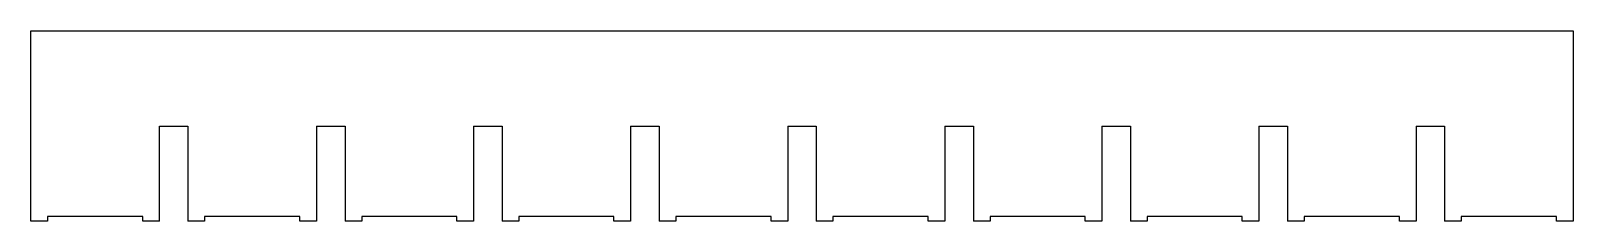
# Model space of a CAD drawing. Extents: x 5 to 167, y 0 to 20.
import ezdxf

# ---------------------------------------------------------------- set-up
doc = ezdxf.new("R2010")
doc.units = 0
doc.layers.add('Pad002', color=7, linetype='CONTINUOUS')

msp = doc.modelspace()

# ---------------------------------------------------------------- linework, layer by layer
at = {"layer": 'Pad002'}
for p, q in [((5, 20), (5, 20, 3)), ((5, 0), (5, 20)), ((5, 0, 3), (5, 20, 3)), ((5, 20), (5, 20, 3)), ((5, 20), (167, 20)), ((5, 20, 3), (167, 20, 3)), ((5, 0), (5, 20)), ((5, 20), (167, 20)), ((5, 0, 3), (5, 20, 3)), ((5, 20, 3), (167, 20, 3)), ((167, 20), (167, 20, 3)), ((167, 20), (167, 20, 3)), ((167, 20), (167, 0)), ((167, 20, 3), (167, 0, 3)), ((167, 20), (167, 0)), ((167, 20, 3), (167, 0, 3)), ((18.5, 10), (18.5, 10, 3)), ((18.5, 10), (21.5, 10)), ((18.5, 10, 3), (21.5, 10, 3)), ((18.5, 10), (18.5, 10, 3)), ((18.5, 0), (18.5, 10)), ((18.5, 0, 3), (18.5, 10, 3)), ((18.5, 10), (21.5, 10)), ((18.5, 0), (18.5, 10)), ((18.5, 10, 3), (21.5, 10, 3)), ((18.5, 0, 3), (18.5, 10, 3)), ((21.5, 10), (21.5, 10, 3)), ((21.5, 10), (21.5, 0)), ((21.5, 10, 3), (21.5, 0, 3)), ((21.5, 10), (21.5, 10, 3)), ((21.5, 10), (21.5, 0)), ((21.5, 10, 3), (21.5, 0, 3)), ((35, 10), (35, 10, 3)), ((35, 10), (38, 10)), ((35, 10, 3), (38, 10, 3)), ((35, 10), (35, 10, 3)), ((35, 10), (35, 0)), ((35, 10, 3), (35, 0, 3)), ((35, 10), (38, 10)), ((35, 10), (35, 0)), ((35, 10, 3), (38, 10, 3)), ((35, 10, 3), (35, 0, 3)), ((38, 10), (38, 10, 3)), ((38, 10), (38, 0)), ((38, 10, 3), (38, 0, 3)), ((38, 10), (38, 10, 3)), ((38, 10), (38, 0)), ((38, 10, 3), (38, 0, 3)), ((51.5, 10), (51.5, 10, 3)), ((51.5, 10), (54.5, 10)), ((51.5, 10, 3), (54.5, 10, 3)), ((51.5, 10), (51.5, 10, 3)), ((51.5, 10), (51.5, 0)), ((51.5, 10, 3), (51.5, 0, 3)), ((51.5, 10), (54.5, 10)), ((51.5, 10), (51.5, 0)), ((51.5, 10, 3), (54.5, 10, 3)), ((51.5, 10, 3), (51.5, 0, 3)), ((54.5, 10), (54.5, 10, 3)), ((54.5, 10), (54.5, 0)), ((54.5, 10, 3), (54.5, 0, 3)), ((54.5, 10), (54.5, 10, 3)), ((54.5, 10), (54.5, 0)), ((54.5, 10, 3), (54.5, 0, 3)), ((68, 10), (68, 10, 3)), ((68, 10), (71, 10)), ((68, 10, 3), (71, 10, 3)), ((68, 10), (68, 10, 3)), ((68, 10), (68, 0)), ((68, 10, 3), (68, 0, 3)), ((68, 10), (71, 10)), ((68, 10), (68, 0)), ((68, 10, 3), (71, 10, 3)), ((68, 10, 3), (68, 0, 3)), ((71, 10), (71, 10, 3)), ((71, 10), (71, 0)), ((71, 10, 3), (71, 0, 3)), ((71, 10), (71, 10, 3)), ((71, 10), (71, 0)), ((71, 10, 3), (71, 0, 3)), ((84.5, 10), (84.5, 10, 3)), ((84.5, 10), (87.5, 10)), ((84.5, 10, 3), (87.5, 10, 3)), ((84.5, 10), (84.5, 10, 3)), ((84.5, 10), (84.5, 0)), ((84.5, 10, 3), (84.5, 0, 3)), ((84.5, 10), (87.5, 10)), ((84.5, 10), (84.5, 0)), ((84.5, 10, 3), (87.5, 10, 3)), ((84.5, 10, 3), (84.5, 0, 3)), ((87.5, 10), (87.5, 10, 3)), ((87.5, 10), (87.5, 0)), ((87.5, 10, 3), (87.5, 0, 3)), ((87.5, 10), (87.5, 10, 3)), ((87.5, 10), (87.5, 0)), ((87.5, 10, 3), (87.5, 0, 3)), ((101, 10), (101, 10, 3)), ((101, 10), (104, 10)), ((101, 10, 3), (104, 10, 3)), ((101, 10), (101, 10, 3)), ((101, 10), (101, 0)), ((101, 10, 3), (101, 0, 3)), ((101, 10), (104, 10)), ((101, 10), (101, 0)), ((101, 10, 3), (104, 10, 3)), ((101, 10, 3), (101, 0, 3)), ((104, 10), (104, 10, 3)), ((104, 10), (104, 0)), ((104, 10, 3), (104, 0, 3)), ((104, 10), (104, 10, 3)), ((104, 10), (104, 0)), ((104, 10, 3), (104, 0, 3)), ((117.5, 10), (117.5, 10, 3)), ((117.5, 10), (120.5, 10)), ((117.5, 10, 3), (120.5, 10, 3)), ((117.5, 10), (117.5, 10, 3)), ((117.5, 10), (117.5, 0)), ((117.5, 10, 3), (117.5, 0, 3)), ((117.5, 10), (120.5, 10)), ((117.5, 10), (117.5, 0)), ((117.5, 10, 3), (120.5, 10, 3)), ((117.5, 10, 3), (117.5, 0, 3)), ((120.5, 10), (120.5, 10, 3)), ((120.5, 10), (120.5, 0)), ((120.5, 10, 3), (120.5, 0, 3)), ((120.5, 10), (120.5, 10, 3)), ((120.5, 10), (120.5, 0)), ((120.5, 10, 3), (120.5, 0, 3)), ((134, 10), (134, 10, 3)), ((134, 10), (137, 10)), ((134, 10, 3), (137, 10, 3)), ((134, 10), (134, 10, 3)), ((134, 10), (134, 0)), ((134, 10, 3), (134, 0, 3)), ((134, 10), (137, 10)), ((134, 10), (134, 0)), ((134, 10, 3), (137, 10, 3)), ((134, 10, 3), (134, 0, 3)), ((137, 10), (137, 10, 3)), ((137, 10), (137, 0)), ((137, 10, 3), (137, 0, 3)), ((137, 10), (137, 10, 3)), ((137, 10), (137, 0)), ((137, 10, 3), (137, 0, 3)), ((150.5, 10), (150.5, 10, 3)), ((150.5, 10), (153.5, 10)), ((150.5, 10, 3), (153.5, 10, 3)), ((150.5, 10), (150.5, 10, 3)), ((150.5, 10), (150.5, 0)), ((150.5, 10, 3), (150.5, 0, 3)), ((150.5, 10), (153.5, 10)), ((150.5, 10), (150.5, 0)), ((150.5, 10, 3), (153.5, 10, 3)), ((150.5, 10, 3), (150.5, 0, 3)), ((153.5, 10), (153.5, 10, 3)), ((153.5, 10), (153.5, 0)), ((153.5, 10, 3), (153.5, 0, 3)), ((153.5, 10), (153.5, 10, 3)), ((153.5, 10), (153.5, 0)), ((153.5, 10, 3), (153.5, 0, 3)), ((5, 0), (5, 0, 3)), ((6.75, 0), (5, 0)), ((6.75, 0, 3), (5, 0, 3)), ((5, 0), (5, 0, 3)), ((6.75, 0), (5, 0)), ((6.75, 0, 3), (5, 0, 3)), ((6.75, 0.5), (6.75, 0.5, 3)), ((16.75, 0.5), (6.75, 0.5)), ((16.75, 0.5, 3), (6.75, 0.5, 3)), ((6.75, 0.5), (6.75, 0.5, 3)), ((6.75, 0.5), (6.75, 0)), ((6.75, 0.5, 3), (6.75, 0, 3)), ((16.75, 0.5), (6.75, 0.5)), ((6.75, 0.5), (6.75, 0)), ((16.75, 0.5, 3), (6.75, 0.5, 3)), ((6.75, 0.5, 3), (6.75, 0, 3)), ((6.75, 0), (6.75, 0, 3)), ((6.75, 0), (6.75, 0, 3)), ((16.75, 0.5), (16.75, 0.5, 3)), ((16.75, 0), (16.75, 0.5)), ((16.75, 0, 3), (16.75, 0.5, 3)), ((16.75, 0.5), (16.75, 0.5, 3)), ((16.75, 0), (16.75, 0.5)), ((16.75, 0, 3), (16.75, 0.5, 3)), ((16.75, 0), (16.75, 0, 3)), ((18.5, 0), (16.75, 0)), ((18.5, 0, 3), (16.75, 0, 3)), ((16.75, 0), (16.75, 0, 3)), ((18.5, 0), (16.75, 0)), ((18.5, 0, 3), (16.75, 0, 3)), ((18.5, 0), (18.5, 0, 3)), ((18.5, 0), (18.5, 0, 3)), ((21.5, 0), (21.5, 0, 3)), ((23.25, 0), (21.5, 0)), ((23.25, 0, 3), (21.5, 0, 3)), ((21.5, 0), (21.5, 0, 3)), ((23.25, 0), (21.5, 0)), ((23.25, 0, 3), (21.5, 0, 3)), ((23.25, 0.5), (23.25, 0.5, 3)), ((33.25, 0.5), (23.25, 0.5)), ((33.25, 0.5, 3), (23.25, 0.5, 3)), ((23.25, 0.5), (23.25, 0.5, 3)), ((23.25, 0.5), (23.25, 0)), ((23.25, 0.5, 3), (23.25, 0, 3)), ((33.25, 0.5), (23.25, 0.5)), ((23.25, 0.5), (23.25, 0)), ((33.25, 0.5, 3), (23.25, 0.5, 3)), ((23.25, 0.5, 3), (23.25, 0, 3)), ((23.25, 0), (23.25, 0, 3)), ((23.25, 0), (23.25, 0, 3)), ((33.25, 0.5), (33.25, 0.5, 3)), ((33.25, 0), (33.25, 0.5)), ((33.25, 0, 3), (33.25, 0.5, 3)), ((33.25, 0.5), (33.25, 0.5, 3)), ((33.25, 0), (33.25, 0.5)), ((33.25, 0, 3), (33.25, 0.5, 3)), ((33.25, 0), (33.25, 0, 3)), ((35, 0), (33.25, 0)), ((35, 0, 3), (33.25, 0, 3)), ((33.25, 0), (33.25, 0, 3)), ((35, 0), (33.25, 0)), ((35, 0, 3), (33.25, 0, 3)), ((35, 0), (35, 0, 3)), ((35, 0), (35, 0, 3)), ((38, 0), (38, 0, 3)), ((39.75, 0), (38, 0)), ((39.75, 0, 3), (38, 0, 3)), ((38, 0), (38, 0, 3)), ((39.75, 0), (38, 0)), ((39.75, 0, 3), (38, 0, 3)), ((39.75, 0.5), (39.75, 0.5, 3)), ((49.75, 0.5), (39.75, 0.5)), ((49.75, 0.5, 3), (39.75, 0.5, 3)), ((39.75, 0.5), (39.75, 0.5, 3)), ((39.75, 0.5), (39.75, 0)), ((39.75, 0.5, 3), (39.75, 0, 3)), ((49.75, 0.5), (39.75, 0.5)), ((39.75, 0.5), (39.75, 0)), ((49.75, 0.5, 3), (39.75, 0.5, 3)), ((39.75, 0.5, 3), (39.75, 0, 3)), ((39.75, 0), (39.75, 0, 3)), ((39.75, 0), (39.75, 0, 3)), ((49.75, 0.5), (49.75, 0.5, 3)), ((49.75, 0), (49.75, 0.5)), ((49.75, 0, 3), (49.75, 0.5, 3)), ((49.75, 0.5), (49.75, 0.5, 3)), ((49.75, 0), (49.75, 0.5)), ((49.75, 0, 3), (49.75, 0.5, 3)), ((49.75, 0), (49.75, 0, 3)), ((51.5, 0), (49.75, 0)), ((51.5, 0, 3), (49.75, 0, 3)), ((49.75, 0), (49.75, 0, 3)), ((51.5, 0), (49.75, 0)), ((51.5, 0, 3), (49.75, 0, 3)), ((51.5, 0), (51.5, 0, 3)), ((51.5, 0), (51.5, 0, 3)), ((54.5, 0), (54.5, 0, 3)), ((56.25, 0), (54.5, 0)), ((56.25, 0, 3), (54.5, 0, 3)), ((54.5, 0), (54.5, 0, 3)), ((56.25, 0), (54.5, 0)), ((56.25, 0, 3), (54.5, 0, 3)), ((56.25, 0.5), (56.25, 0.5, 3)), ((66.25, 0.5), (56.25, 0.5)), ((66.25, 0.5, 3), (56.25, 0.5, 3)), ((56.25, 0.5), (56.25, 0.5, 3)), ((56.25, 0.5), (56.25, 0)), ((56.25, 0.5, 3), (56.25, 0, 3)), ((66.25, 0.5), (56.25, 0.5)), ((56.25, 0.5), (56.25, 0)), ((66.25, 0.5, 3), (56.25, 0.5, 3)), ((56.25, 0.5, 3), (56.25, 0, 3)), ((56.25, 0), (56.25, 0, 3)), ((56.25, 0), (56.25, 0, 3)), ((66.25, 0.5), (66.25, 0.5, 3)), ((66.25, 0), (66.25, 0.5)), ((66.25, 0, 3), (66.25, 0.5, 3)), ((66.25, 0.5), (66.25, 0.5, 3)), ((66.25, 0), (66.25, 0.5)), ((66.25, 0, 3), (66.25, 0.5, 3)), ((66.25, 0), (66.25, 0, 3)), ((68, 0), (66.25, 0)), ((68, 0, 3), (66.25, 0, 3)), ((66.25, 0), (66.25, 0, 3)), ((68, 0), (66.25, 0)), ((68, 0, 3), (66.25, 0, 3)), ((68, 0), (68, 0, 3)), ((68, 0), (68, 0, 3)), ((71, 0), (71, 0, 3)), ((72.75, 0), (71, 0)), ((72.75, 0, 3), (71, 0, 3)), ((71, 0), (71, 0, 3)), ((72.75, 0), (71, 0)), ((72.75, 0, 3), (71, 0, 3)), ((72.75, 0.5), (72.75, 0.5, 3)), ((82.75, 0.5), (72.75, 0.5)), ((82.75, 0.5, 3), (72.75, 0.5, 3)), ((72.75, 0.5), (72.75, 0.5, 3)), ((72.75, 0.5), (72.75, 0)), ((72.75, 0.5, 3), (72.75, 0, 3)), ((82.75, 0.5), (72.75, 0.5)), ((72.75, 0.5), (72.75, 0)), ((82.75, 0.5, 3), (72.75, 0.5, 3)), ((72.75, 0.5, 3), (72.75, 0, 3)), ((72.75, 0), (72.75, 0, 3)), ((72.75, 0), (72.75, 0, 3)), ((82.75, 0.5), (82.75, 0.5, 3)), ((82.75, 0), (82.75, 0.5)), ((82.75, 0, 3), (82.75, 0.5, 3)), ((82.75, 0.5), (82.75, 0.5, 3)), ((82.75, 0), (82.75, 0.5)), ((82.75, 0, 3), (82.75, 0.5, 3)), ((82.75, 0), (82.75, 0, 3)), ((84.5, 0), (82.75, 0)), ((84.5, 0, 3), (82.75, 0, 3)), ((82.75, 0), (82.75, 0, 3)), ((84.5, 0), (82.75, 0)), ((84.5, 0, 3), (82.75, 0, 3)), ((84.5, 0), (84.5, 0, 3)), ((84.5, 0), (84.5, 0, 3)), ((87.5, 0), (87.5, 0, 3)), ((89.25, 0), (87.5, 0)), ((89.25, 0, 3), (87.5, 0, 3)), ((87.5, 0), (87.5, 0, 3)), ((89.25, 0), (87.5, 0)), ((89.25, 0, 3), (87.5, 0, 3)), ((89.25, 0.5), (89.25, 0.5, 3)), ((99.25, 0.5), (89.25, 0.5)), ((99.25, 0.5, 3), (89.25, 0.5, 3)), ((89.25, 0.5), (89.25, 0.5, 3)), ((89.25, 0.5), (89.25, 0)), ((89.25, 0.5, 3), (89.25, 0, 3)), ((99.25, 0.5), (89.25, 0.5)), ((89.25, 0.5), (89.25, 0)), ((99.25, 0.5, 3), (89.25, 0.5, 3)), ((89.25, 0.5, 3), (89.25, 0, 3)), ((89.25, 0), (89.25, 0, 3)), ((89.25, 0), (89.25, 0, 3)), ((99.25, 0.5), (99.25, 0.5, 3)), ((99.25, 0), (99.25, 0.5)), ((99.25, 0, 3), (99.25, 0.5, 3)), ((99.25, 0.5), (99.25, 0.5, 3)), ((99.25, 0), (99.25, 0.5)), ((99.25, 0, 3), (99.25, 0.5, 3)), ((99.25, 0), (99.25, 0, 3)), ((101, 0), (99.25, 0)), ((101, 0, 3), (99.25, 0, 3)), ((99.25, 0), (99.25, 0, 3)), ((101, 0), (99.25, 0)), ((101, 0, 3), (99.25, 0, 3)), ((101, 0), (101, 0, 3)), ((101, 0), (101, 0, 3)), ((104, 0), (104, 0, 3)), ((105.75, 0), (104, 0)), ((105.75, 0, 3), (104, 0, 3)), ((104, 0), (104, 0, 3)), ((105.75, 0), (104, 0)), ((105.75, 0, 3), (104, 0, 3)), ((105.75, 0.5), (105.75, 0.5, 3)), ((115.75, 0.5), (105.75, 0.5)), ((115.75, 0.5, 3), (105.75, 0.5, 3)), ((105.75, 0.5), (105.75, 0.5, 3)), ((105.75, 0.5), (105.75, 0)), ((105.75, 0.5, 3), (105.75, 0, 3)), ((115.75, 0.5), (105.75, 0.5)), ((105.75, 0.5), (105.75, 0)), ((115.75, 0.5, 3), (105.75, 0.5, 3)), ((105.75, 0.5, 3), (105.75, 0, 3)), ((105.75, 0), (105.75, 0, 3)), ((105.75, 0), (105.75, 0, 3)), ((115.75, 0.5), (115.75, 0.5, 3)), ((115.75, 0), (115.75, 0.5)), ((115.75, 0, 3), (115.75, 0.5, 3)), ((115.75, 0.5), (115.75, 0.5, 3)), ((115.75, 0), (115.75, 0.5)), ((115.75, 0, 3), (115.75, 0.5, 3)), ((115.75, 0), (115.75, 0, 3)), ((117.5, 0), (115.75, 0)), ((117.5, 0, 3), (115.75, 0, 3)), ((115.75, 0), (115.75, 0, 3)), ((117.5, 0), (115.75, 0)), ((117.5, 0, 3), (115.75, 0, 3)), ((117.5, 0), (117.5, 0, 3)), ((117.5, 0), (117.5, 0, 3)), ((120.5, 0), (120.5, 0, 3)), ((122.25, 0), (120.5, 0)), ((122.25, 0, 3), (120.5, 0, 3)), ((120.5, 0), (120.5, 0, 3)), ((122.25, 0), (120.5, 0)), ((122.25, 0, 3), (120.5, 0, 3)), ((122.25, 0.5), (122.25, 0.5, 3)), ((132.25, 0.5), (122.25, 0.5)), ((132.25, 0.5, 3), (122.25, 0.5, 3)), ((122.25, 0.5), (122.25, 0.5, 3)), ((122.25, 0.5), (122.25, 0)), ((122.25, 0.5, 3), (122.25, 0, 3)), ((132.25, 0.5), (122.25, 0.5)), ((122.25, 0.5), (122.25, 0)), ((132.25, 0.5, 3), (122.25, 0.5, 3)), ((122.25, 0.5, 3), (122.25, 0, 3)), ((122.25, 0), (122.25, 0, 3)), ((122.25, 0), (122.25, 0, 3)), ((132.25, 0.5), (132.25, 0.5, 3)), ((132.25, 0), (132.25, 0.5)), ((132.25, 0, 3), (132.25, 0.5, 3)), ((132.25, 0.5), (132.25, 0.5, 3)), ((132.25, 0), (132.25, 0.5)), ((132.25, 0, 3), (132.25, 0.5, 3)), ((132.25, 0), (132.25, 0, 3)), ((134, 0), (132.25, 0)), ((134, 0, 3), (132.25, 0, 3)), ((132.25, 0), (132.25, 0, 3)), ((134, 0), (132.25, 0)), ((134, 0, 3), (132.25, 0, 3)), ((134, 0), (134, 0, 3)), ((134, 0), (134, 0, 3)), ((137, 0), (137, 0, 3)), ((138.75, 0), (137, 0)), ((138.75, 0, 3), (137, 0, 3)), ((137, 0), (137, 0, 3)), ((138.75, 0), (137, 0)), ((138.75, 0, 3), (137, 0, 3)), ((138.75, 0.5), (138.75, 0.5, 3)), ((148.75, 0.5), (138.75, 0.5)), ((148.75, 0.5, 3), (138.75, 0.5, 3)), ((138.75, 0.5), (138.75, 0.5, 3)), ((138.75, 0.5), (138.75, 0)), ((138.75, 0.5, 3), (138.75, 0, 3)), ((148.75, 0.5), (138.75, 0.5)), ((138.75, 0.5), (138.75, 0)), ((148.75, 0.5, 3), (138.75, 0.5, 3)), ((138.75, 0.5, 3), (138.75, 0, 3)), ((138.75, 0), (138.75, 0, 3)), ((138.75, 0), (138.75, 0, 3)), ((148.75, 0.5), (148.75, 0.5, 3)), ((148.75, 0), (148.75, 0.5)), ((148.75, 0, 3), (148.75, 0.5, 3)), ((148.75, 0.5), (148.75, 0.5, 3)), ((148.75, 0), (148.75, 0.5)), ((148.75, 0, 3), (148.75, 0.5, 3)), ((148.75, 0), (148.75, 0, 3)), ((150.5, 0), (148.75, 0)), ((150.5, 0, 3), (148.75, 0, 3)), ((148.75, 0), (148.75, 0, 3)), ((150.5, 0), (148.75, 0)), ((150.5, 0, 3), (148.75, 0, 3)), ((150.5, 0), (150.5, 0, 3)), ((150.5, 0), (150.5, 0, 3)), ((153.5, 0), (153.5, 0, 3)), ((155.25, 0), (153.5, 0)), ((155.25, 0, 3), (153.5, 0, 3)), ((153.5, 0), (153.5, 0, 3)), ((155.25, 0), (153.5, 0)), ((155.25, 0, 3), (153.5, 0, 3)), ((155.25, 0.5), (155.25, 0.5, 3)), ((165.25, 0.5), (155.25, 0.5)), ((165.25, 0.5, 3), (155.25, 0.5, 3)), ((155.25, 0.5), (155.25, 0.5, 3)), ((155.25, 0.5), (155.25, 0)), ((155.25, 0.5, 3), (155.25, 0, 3)), ((165.25, 0.5), (155.25, 0.5)), ((155.25, 0.5), (155.25, 0)), ((165.25, 0.5, 3), (155.25, 0.5, 3)), ((155.25, 0.5, 3), (155.25, 0, 3)), ((155.25, 0), (155.25, 0, 3)), ((155.25, 0), (155.25, 0, 3)), ((165.25, 0.5), (165.25, 0.5, 3)), ((165.25, 0), (165.25, 0.5)), ((165.25, 0, 3), (165.25, 0.5, 3)), ((165.25, 0.5), (165.25, 0.5, 3)), ((165.25, 0), (165.25, 0.5)), ((165.25, 0, 3), (165.25, 0.5, 3)), ((165.25, 0), (165.25, 0, 3)), ((167, 0), (165.25, 0)), ((167, 0, 3), (165.25, 0, 3)), ((165.25, 0), (165.25, 0, 3)), ((167, 0), (165.25, 0)), ((167, 0, 3), (165.25, 0, 3)), ((167, 0), (167, 0, 3)), ((167, 0), (167, 0, 3))]:
    msp.add_line(p, q, dxfattribs=at)

doc.saveas('drawing.dxf')
